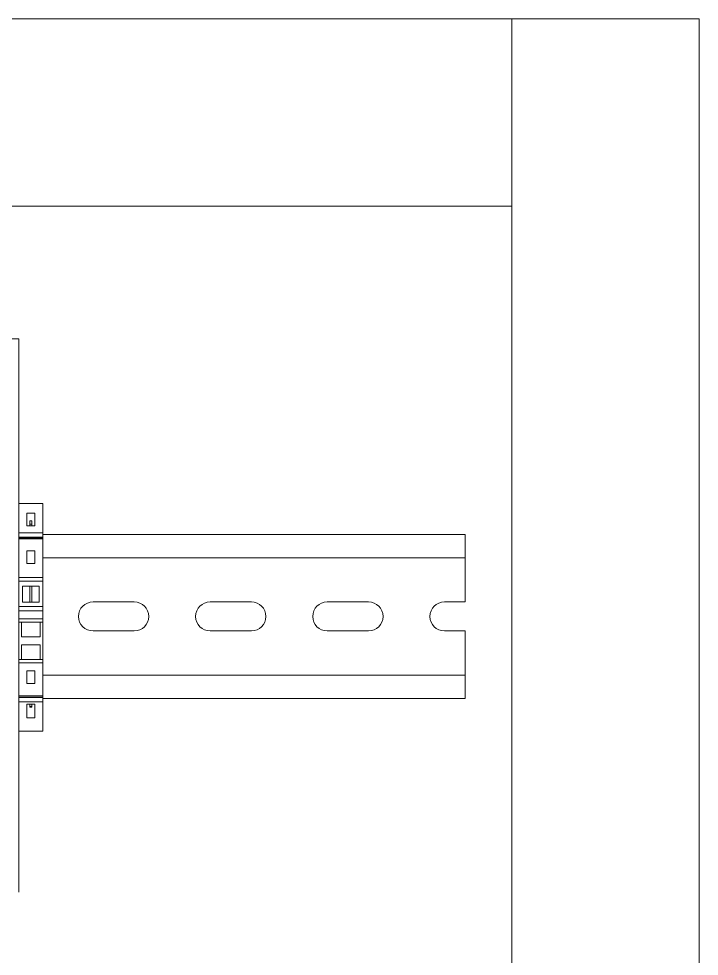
# Model space of a CAD drawing. Header units: millimetres. Extents: x 15 to 265, y 8 to 208.
# Drawn here: x 192.1 to 264.7, y 108.2 to 208.2 of the extents above; entities that cross this region are included whole.
import ezdxf

# ---------------------------------------------------------------- set-up
doc = ezdxf.new("R2010")
doc.units = ezdxf.units.MM

msp = doc.modelspace()

# ---------------------------------------------------------------- linework, layer by layer
at = {"color": 7, "linetype": 'Continuous', "lineweight": 15}
for p, q in [((34.73, 208.15), (244.73, 208.15)), ((244.73, 208.15), (244.73, 8.15)), ((244.73, 208.15), (264.73, 208.15)), ((244.73, 188.15), (244.73, 208.15)), ((264.73, 208.15), (264.73, 8.15)), ((34.73, 188.15), (244.73, 188.15)), ((192.1, 174), (180.85, 174)), ((192.1, 174), (192.1, 115)), ((194.68, 156.45), (192.1, 156.45)), ((194.68, 153.32), (194.68, 156.45)), ((192.97, 154.08), (192.97, 155.43)), ((192.97, 155.43), (193.82, 155.43)), ((193.82, 155.43), (193.82, 154.08)), ((193.82, 154.08), (192.97, 154.08)), ((193.49, 154.59), (193.29, 154.59)), ((193.29, 154.59), (193.29, 154.24)), ((193.29, 154.24), (193.49, 154.24)), ((193.29, 154.08), (193.29, 154.24)), ((193.49, 154.59), (193.49, 154.24)), ((193.49, 154.24), (193.49, 154.08)), ((192.1, 153.32), (194.68, 153.32)), ((194.68, 152.85), (194.68, 153.32)), ((239.73, 153.15), (194.68, 153.15)), ((239.73, 150.65), (239.73, 153.15)), ((194.68, 152.85), (192.1, 152.85)), ((194.68, 152.8), (192.1, 152.8)), ((194.68, 152.67), (192.1, 152.67)), ((194.68, 152.8), (194.68, 152.85)), ((194.68, 152.67), (194.68, 152.8)), ((194.68, 148.56), (194.68, 152.67)), ((192.97, 151.38), (193.82, 151.38)), ((192.97, 150.03), (192.97, 151.38)), ((193.82, 151.38), (193.82, 150.03)), ((193.82, 150.03), (192.97, 150.03)), ((239.73, 150.65), (194.68, 150.65)), ((239.73, 150.65), (239.73, 145.95)), ((192.1, 148.56), (194.68, 148.56)), ((192.1, 148.15), (194.68, 148.15)), ((194.68, 148.15), (194.68, 148.56)), ((194.68, 145.46), (194.68, 148.15)), ((192.52, 147.64), (194.27, 147.64)), ((192.52, 145.91), (192.52, 147.64)), ((193.29, 147.64), (193.29, 145.91)), ((193.49, 147.64), (193.49, 145.91)), ((194.27, 147.64), (194.27, 145.91)), ((194.68, 145.46), (192.1, 145.46)), ((194.27, 145.91), (192.52, 145.91)), ((194.68, 145), (194.68, 145.46)), ((204.43, 145.95), (200.03, 145.95)), ((216.93, 145.95), (212.53, 145.95)), ((229.43, 145.95), (225.03, 145.95)), ((237.53, 145.95), (239.73, 145.95)), ((192.1, 145), (194.68, 145)), ((194.68, 144.16), (192.1, 144.16)), ((194.68, 144.16), (194.68, 145)), ((194.68, 143.8), (194.68, 144.16)), ((192.1, 143.8), (194.68, 143.8)), ((192.39, 142.23), (192.39, 143.8)), ((194.39, 143.8), (194.39, 142.23)), ((194.68, 139.8), (194.68, 143.8)), ((194.39, 142.23), (192.39, 142.23)), ((200.03, 142.85), (204.43, 142.85)), ((212.53, 142.85), (216.93, 142.85)), ((225.03, 142.85), (229.43, 142.85)), ((239.73, 142.85), (237.53, 142.85)), ((239.73, 142.85), (239.73, 138.15)), ((192.39, 141.38), (194.39, 141.38)), ((192.39, 139.8), (192.39, 141.38)), ((194.39, 141.38), (194.39, 139.8)), ((194.68, 139.8), (192.1, 139.8)), ((192.1, 139.44), (194.68, 139.44)), ((194.68, 139.44), (194.68, 139.8)), ((194.68, 135.93), (194.68, 139.44)), ((192.97, 137.23), (192.97, 138.58)), ((192.97, 138.58), (193.82, 138.58)), ((193.82, 138.58), (193.82, 137.23)), ((239.73, 138.15), (194.68, 138.15)), ((239.73, 135.65), (239.73, 138.15)), ((193.82, 137.23), (192.97, 137.23)), ((192.1, 135.93), (194.68, 135.93)), ((192.1, 135.8), (194.68, 135.8)), ((194.68, 135.75), (192.1, 135.75)), ((194.68, 135.28), (192.1, 135.28)), ((192.97, 135.05), (193.82, 135.05)), ((192.97, 133.6), (192.97, 135.05)), ((193.29, 135.05), (193.29, 134.79)), ((193.49, 135.05), (193.49, 134.79)), ((193.82, 135.05), (193.82, 133.6)), ((194.68, 135.8), (194.68, 135.93)), ((194.68, 135.8), (194.68, 135.75)), ((194.68, 135.28), (194.68, 135.75)), ((194.68, 135.65), (239.73, 135.65)), ((194.68, 132.15), (194.68, 135.28)), ((193.49, 134.79), (193.29, 134.79)), ((193.29, 134.79), (193.29, 134.73)), ((193.49, 134.73), (193.29, 134.73)), ((193.49, 134.79), (193.49, 134.73)), ((192.97, 133.6), (193.82, 133.6)), ((192.1, 132.15), (194.68, 132.15))]:
    msp.add_line(p, q, dxfattribs=at)
for centre, start, end in [((200.03, 144.4), 90, 270), ((204.43, 144.4), 270, 90), ((212.53, 144.4), 90, 270), ((216.93, 144.4), 270, 90), ((225.03, 144.4), 90, 270), ((229.43, 144.4), 270, 90), ((237.53, 144.4), 90, 270)]:
    msp.add_arc(centre, 1.55, start, end, dxfattribs=at)

doc.saveas('drawing.dxf')
